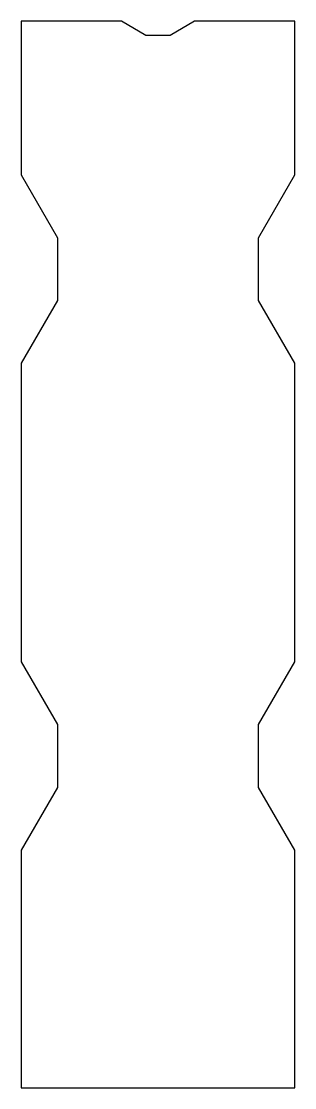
# Model space of a CAD drawing. Header units: millimetres. Extents: x 2215 to 2292, y 1992 to 2292.
import ezdxf

# ---------------------------------------------------------------- set-up
doc = ezdxf.new("R2010")
doc.units = ezdxf.units.MM

msp = doc.modelspace()

# ---------------------------------------------------------------- linework, layer by layer
for p, q in [((2242.84, 2291.89), (2214.59, 2291.89)), ((2214.59, 2291.89), (2214.59, 2248.69)), ((2249.68, 2287.94), (2242.84, 2291.89)), ((2263.34, 2291.89), (2256.51, 2287.94)), ((2291.59, 2291.89), (2263.34, 2291.89)), ((2291.59, 2248.69), (2291.59, 2291.89)), ((2256.51, 2287.94), (2249.68, 2287.94)), ((2214.59, 2248.69), (2224.79, 2231.02)), ((2281.39, 2231.02), (2291.59, 2248.69)), ((2224.79, 2231.02), (2224.79, 2213.35)), ((2281.39, 2213.35), (2281.39, 2231.02)), ((2224.79, 2213.35), (2214.59, 2195.69)), ((2291.59, 2195.69), (2281.39, 2213.35)), ((2214.59, 2195.69), (2214.59, 2111.69)), ((2291.59, 2111.69), (2291.59, 2195.69)), ((2214.59, 2111.69), (2224.79, 2094.02)), ((2281.39, 2094.02), (2291.59, 2111.69)), ((2224.79, 2094.02), (2224.79, 2076.35)), ((2281.39, 2076.35), (2281.39, 2094.02)), ((2224.79, 2076.35), (2214.59, 2058.68)), ((2291.59, 2058.68), (2281.39, 2076.35)), ((2214.59, 2058.68), (2214.59, 1991.88)), ((2291.59, 1991.88), (2291.59, 2058.68)), ((2214.59, 1991.88), (2291.59, 1991.88))]:
    msp.add_line(p, q)

doc.saveas('drawing.dxf')
